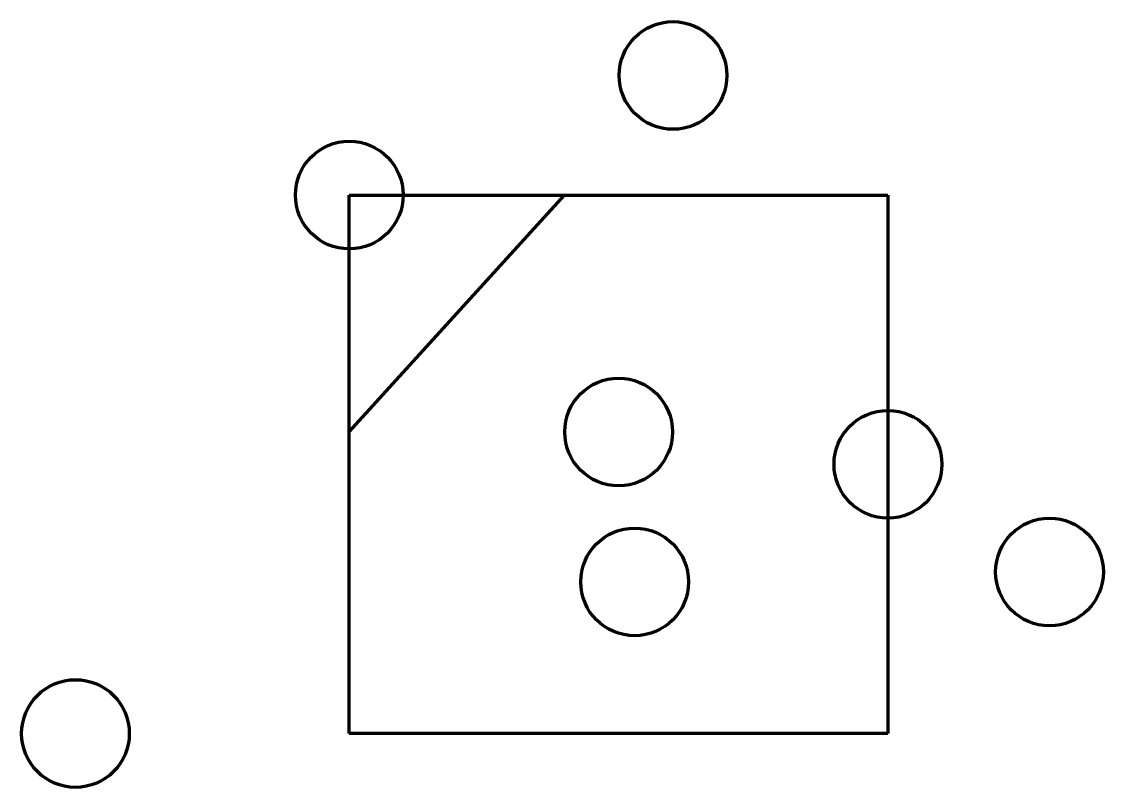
# Model space of a CAD drawing. Header units: millimetres. Extents: x -30 to 70, y -5 to 66.
import ezdxf

# ---------------------------------------------------------------- set-up
doc = ezdxf.new("R2010")
doc.units = ezdxf.units.MM
doc.linetypes.add('Continuous2', pattern=[0])
for name, color, linetype in [('Carre 50 X 50', 1, 'Continuous'), ('Ligne', 1, 'Continuous'), ('Ø10', 1, 'Continuous')]:
    doc.layers.add(name, color=color, linetype=linetype)

msp = doc.modelspace()

# ---------------------------------------------------------------- linework, layer by layer
at = {"layer": 'Carre 50 X 50', "color": 1, "linetype": 'Continuous2', "lineweight": 200, "true_color": 0xff0000}
for p, q in [((0, 50), (50, 50)), ((0, 0), (0, 50)), ((50, 50), (50, 0)), ((50, 0), (0, 0))]:
    msp.add_line(p, q, dxfattribs=at)
at = {"layer": 'Ligne', "color": 3, "linetype": 'Continuous2', "lineweight": 200, "true_color": 0x00ff00}
msp.add_line((0, 28), (19.97, 50), dxfattribs=at)
at = {"layer": 'Ø10', "color": 5, "linetype": 'Continuous2', "lineweight": 200, "true_color": 0x0000ff}
for centre in [(30.05, 61.11), (0, 50), (25, 28), (50, 25), (26.49, 14.08), (65, 15), (-25.42, 0)]:
    msp.add_circle(centre, 5, dxfattribs=at)

doc.saveas('drawing.dxf')
